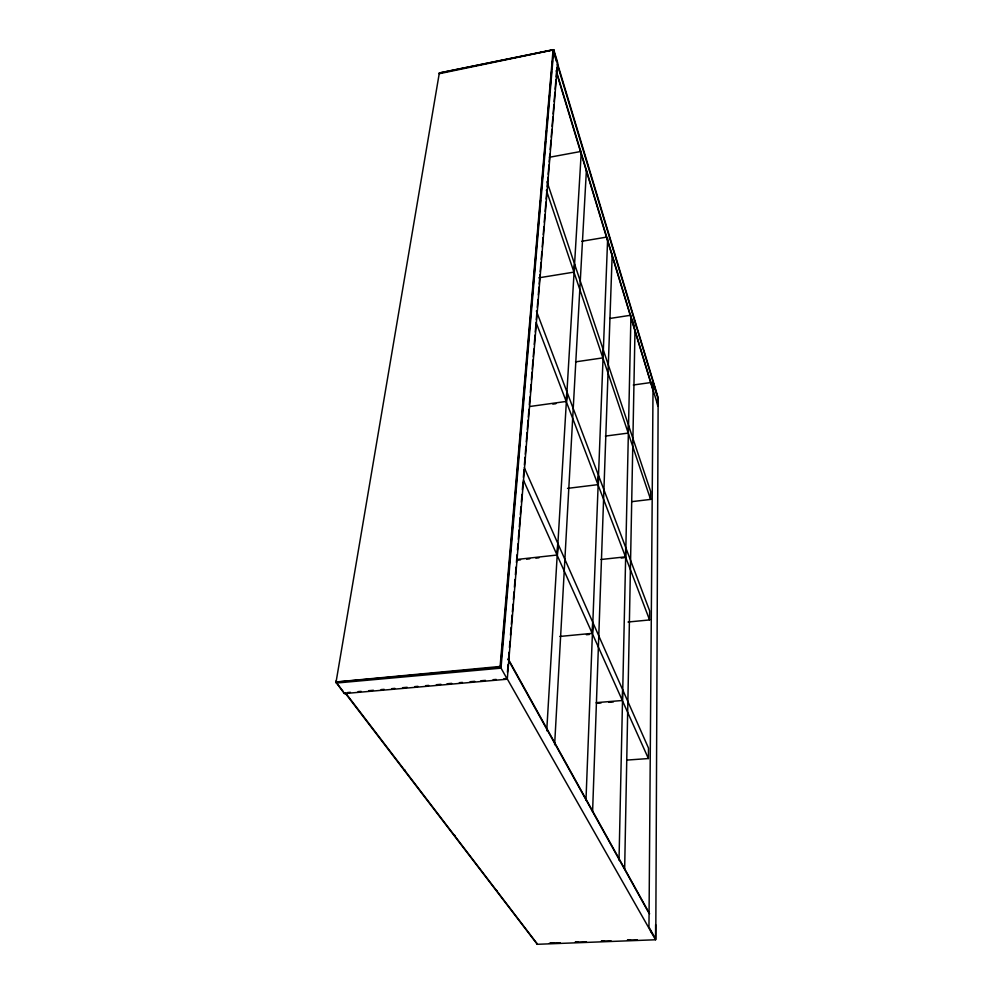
<?xml version="1.0" encoding="UTF-8"?>
<svg xmlns="http://www.w3.org/2000/svg" width="994" height="994" viewBox="0 0 994 994"><rect width="100%" height="100%" fill="white"/><g stroke="black" fill="none" stroke-linecap="round" stroke-linejoin="round"><path stroke-width="1.49" d="M657.606 405.527L657.643 397.178M345.142 693.017L537.294 944.3L655.555 939.765L655.63 924.619M627.003 760.075L648.399 758.546L648.498 748.084L622.878 690.258M628.034 622.02L649.579 619.933L649.654 610.85L625.984 548.191M632.122 501.61L650.598 499.41L650.66 491.458L628.655 425.693M624.667 868.632L634.992 330.182M622.343 700.497L622.592 689.6L592.996 622.816L592.561 634.147L622.343 700.497L596.189 702.659M625.512 556.839L625.711 547.483L598.661 475.853L598.289 485.482L625.512 556.839L600.948 559.51M628.233 433.086L628.407 424.947L603.482 350.472L603.172 358.747L628.233 433.086L605.371 436.093M619.013 860.22L630.917 316.775M592.586 811.887L612.229 253.582M592.213 633.352L592.648 622.02L558.081 543.991L557.373 555.77L592.213 633.352L559.87 636.446M597.966 484.637L598.338 475.008L567.114 392.344L566.518 402.222L597.966 484.637L567.524 488.377M602.873 357.877L603.196 349.59L574.731 264.516L574.221 272.915L602.873 357.877L575.514 361.866M585.975 800.17L607.657 238.473M554.627 744.717L586.41 170.086M517.104 559.448L557.05 555.025L557.746 543.246L524.285 467.702M529.703 406.509L566.22 401.439L566.816 391.561L536.375 310.973M538.847 277.823L573.948 272.12L574.457 263.708L547.035 181.753M546.725 730.727L581.204 152.939M507.425 672.292L508.058 664.551M508.443 659.917L509.077 652.188M509.45 647.541L509.959 641.354M510.469 635.166L511.102 627.438M511.351 624.344L512.109 615.062M512.37 611.969L512.991 604.24M513.376 599.593L514.01 591.865M514.395 587.23L515.016 579.49M515.401 574.855L516.035 567.114M516.42 562.48L517.042 554.751M517.427 550.104L517.936 543.917M518.309 539.282L519.067 530.001M519.328 526.907L520.086 517.625M520.334 514.532L520.968 506.803M521.353 502.156L521.987 494.428M522.359 489.793L522.993 482.053M523.378 477.418L524.012 469.69M524.385 465.043L525.018 457.315M525.279 454.221L525.913 446.48M526.286 441.845L527.044 432.564M527.305 429.47L528.062 420.189M528.311 417.095L528.945 409.366M529.33 404.732L529.964 396.991M530.336 392.357L530.97 384.616M531.355 379.981L531.989 372.253M532.237 369.159L532.995 359.878M533.244 356.784L533.877 349.043M534.263 344.409L535.02 335.127M535.269 332.033L535.903 324.305M536.288 319.658L536.922 311.93M537.294 307.295L537.928 299.554M538.313 294.92L538.947 287.179M539.195 284.085L539.953 274.816M540.214 271.722L540.972 262.441M541.221 259.347L541.854 251.606M542.239 246.972L542.997 237.69M543.246 234.596L543.88 226.868M544.265 222.221L544.898 214.493M545.147 211.399L545.905 202.117M546.153 199.024L546.924 189.742M547.172 186.648L547.93 177.379M548.179 174.285L548.949 165.004M549.197 161.91L549.831 154.169M550.204 149.535L550.974 140.253M551.223 137.16L551.856 129.431M552.105 126.337L552.863 117.056M553.124 113.962L553.882 104.681M554.13 101.587L554.888 92.305M555.149 89.211L555.907 79.942M556.155 76.849L556.913 67.567M507.275 679.2L500.119 666.465L335.848 681.983L344.334 693.588L507.275 679.2L557.622 62.51L553.782 49.75L553.086 49.7L439.336 72.984L439.162 73.73L553.397 49.899L657.991 397.202L657.953 405.9L556.23 70.698M500.119 666.465L553.086 49.7M540.537 200.005L500.529 667.222L336.047 682.132L439.336 72.984L553.782 49.75L501.001 668.154L336.258 683.052L336.022 681.375M540.798 196.911L545.569 141.223M545.83 138.129L546.501 130.388M546.762 127.294L549.545 94.815M549.806 91.709L551.533 71.605M551.794 68.511L552.465 60.771M552.726 57.677L553.397 49.899M549.421 157.276L581.304 151.386M581.813 241.281L606.191 237.181M609.707 318.478L630.954 315.222M633.302 385.001L651.555 382.442M552.838 404.123L555.882 403.701M517.452 560.181L520.533 559.833M526.671 559.162L529.74 558.814M535.878 558.143L538.947 557.796M621.175 558.044L624.244 557.709M586.41 634.731L589.479 634.445M347.328 692.594L350.397 692.321M358.064 691.638L361.133 691.364M368.811 690.693L373.409 690.283M381.087 689.6L384.156 689.339M391.822 688.656L394.891 688.382M402.57 687.711L407.167 687.301M414.846 686.618L417.915 686.345M425.594 685.674L428.662 685.4M436.329 684.717L440.938 684.307M447.076 683.773L451.674 683.363M459.352 682.679L462.421 682.418M470.087 681.735L474.697 681.325M480.835 680.778L485.432 680.381M493.111 679.697L496.18 679.424M503.859 678.753L506.928 678.48M596.499 703.305L601.109 702.932M608.8 702.298L613.41 701.913M550.775 942.896L553.844 942.784M575.315 941.952L578.384 941.84M601.395 940.958L604.464 940.833M627.475 939.951L630.544 939.827M549.421 943.219L560.218 942.797M575.625 942.213L586.423 941.79M601.83 941.206L611.074 940.846M628.034 940.2L637.278 939.839M496.366 890.388L497.087 890.686M454.072 835.047L454.879 835.407M404.173 769.754L405.067 770.164M345.477 692.818L537.095 943.691M335.848 681.983L343.34 691.675M506.679 677.871L655.555 939.765M650.498 930.806L652.027 933.503M508.083 659.469L648.411 912.181M508.182 658.873L649.604 913.772M523.403 480.09L557.05 555.025M622.642 701.155L648.399 758.546M536.909 943.418L537.294 944.3M343.924 692.52L344.334 693.588M536.089 322.441L566.22 401.439M625.773 557.547L649.579 619.933M336.258 680.853L336.668 681.921M546.34 190.202L573.948 272.12M628.481 433.819L650.598 499.41M632.172 319.248L634.607 327.287M556.59 72.935L652.648 389.201M554.167 53.962L556.404 61.392M557.299 64.361L657.196 395.699M658.152 399.054L655.779 939.131L648.97 927.129L653.07 382.218L658.152 399.054"/></g></svg>
